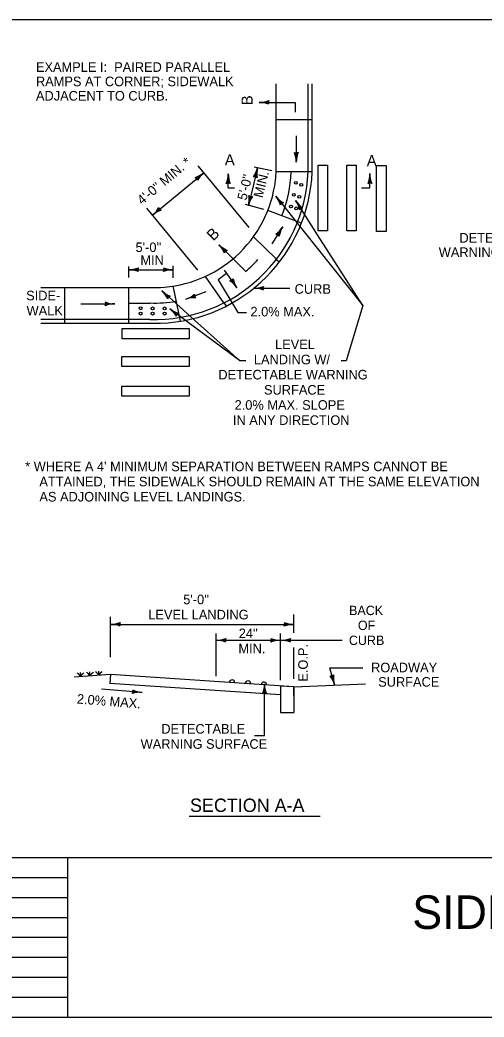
# Model space of a CAD drawing. Extents: x 0 to 32, y 0 to 21.
# Drawn here: x 7.4 to 13.22, y 0 to 12.5 of the extents above; entities that cross this region are included whole.
import ezdxf

# ---------------------------------------------------------------- set-up
doc = ezdxf.new("R2010")
doc.units = 0
doc.layers.add('Level 1', color=7, linetype='Continuous')

msp = doc.modelspace()

# ---------------------------------------------------------------- linework, layer by layer
at = {"layer": 'Level 1'}
for p, q in [((26.275, 12.5), (0, 12.5)), ((10.613, 11.421), (10.613, 11.697)), ((11.013, 10.597), (11.013, 11.697)), ((11.063, 10.597), (11.063, 11.697)), ((10.4, 11.466), (10.849, 11.466)), ((10.51, 11.479), (10.49, 11.471)), ((10.51, 11.453), (10.49, 11.461)), ((10.521, 11.489), (10.512, 11.466)), ((10.521, 11.443), (10.512, 11.466)), ((10.613, 10.597), (10.613, 11.421)), ((10.849, 11.466), (10.849, 11.344)), ((11.063, 11.247), (10.616, 11.247)), ((10.865, 11.046), (10.865, 10.715)), ((10.841, 10.839), (10.864, 10.829)), ((10.851, 10.827), (10.859, 10.808)), ((10.887, 10.839), (10.864, 10.829)), ((10.877, 10.828), (10.869, 10.808)), ((10.275, 9.896), (9.635, 10.672)), ((10.377, 10.644), (10.266, 10.174)), ((10.559, 10.608), (10.335, 10.652)), ((9.062, 10.053), (9.704, 10.584)), ((9.596, 10.525), (9.618, 10.513)), ((9.611, 10.524), (9.631, 10.53)), ((9.625, 10.489), (9.618, 10.513)), ((9.628, 10.504), (9.637, 10.523)), ((10.01, 10.396), (10.01, 10.572)), ((10.329, 10.532), (10.354, 10.536)), ((10.341, 10.541), (10.353, 10.558)), ((10.374, 10.522), (10.354, 10.536)), ((10.367, 10.535), (10.363, 10.556)), ((11.063, 10.597), (10.613, 10.597)), ((11.787, 10.396), (11.787, 10.572)), ((9.988, 10.449), (10.011, 10.458)), ((9.997, 10.46), (10.006, 10.48)), ((10.033, 10.449), (10.01, 10.458)), ((10.01, 10.396), (10.091, 10.396)), ((10.024, 10.46), (10.015, 10.48)), ((11.684, 10.396), (11.787, 10.396)), ((11.764, 10.451), (11.787, 10.46)), ((11.774, 10.462), (11.782, 10.482)), ((11.81, 10.451), (11.787, 10.46)), ((11.8, 10.462), (11.792, 10.482)), ((10.269, 10.297), (10.29, 10.283)), ((10.277, 10.284), (10.28, 10.263)), ((10.314, 10.287), (10.29, 10.283)), ((10.302, 10.278), (10.29, 10.261)), ((10.607, 10.289), (10.946, 9.865)), ((9.63, 9.364), (8.991, 10.139)), ((9.139, 10.134), (9.129, 10.115)), ((9.141, 10.148), (9.149, 10.125)), ((10.457, 10.123), (10.227, 10.185)), ((10.668, 10.195), (10.662, 10.215)), ((10.668, 10.18), (10.679, 10.202)), ((10.688, 10.211), (10.669, 10.221)), ((10.703, 10.209), (10.679, 10.202)), ((11.132, 9.807), (10.857, 10.237)), ((10.907, 10.136), (10.903, 10.157)), ((10.905, 10.121), (10.919, 10.142)), ((10.929, 10.15), (10.911, 10.162)), ((10.943, 10.146), (10.919, 10.142)), ((9.156, 10.113), (9.135, 10.107)), ((9.171, 10.113), (9.149, 10.125)), ((10.928, 9.95), (10.507, 10.11)), ((10.563, 9.692), (10.694, 9.908)), ((10.616, 9.501), (10.329, 9.781)), ((10.61, 9.814), (10.634, 9.811)), ((10.624, 9.819), (10.641, 9.831)), ((10.649, 9.791), (10.634, 9.811)), ((10.647, 9.805), (10.65, 9.826)), ((10.946, 9.865), (11.7, 8.922)), ((11.7, 8.922), (11.132, 9.807)), ((10.227, 9.35), (9.896, 9.681)), ((9.965, 9.594), (9.957, 9.613)), ((9.984, 9.612), (9.964, 9.62)), ((9.966, 9.579), (9.976, 9.602)), ((9.999, 9.611), (9.976, 9.602)), ((8.763, 9.272), (8.763, 9.41)), ((8.873, 9.383), (8.854, 9.374)), ((8.885, 9.392), (8.875, 9.369)), ((9.2, 9.392), (9.209, 9.369)), ((9.211, 9.382), (9.23, 9.374)), ((9.321, 9.265), (9.321, 9.416)), ((10.613, 9.498), (10.654, 9.467)), ((8.763, 9.369), (9.321, 9.369)), ((8.873, 9.356), (8.854, 9.364)), ((8.885, 9.346), (8.875, 9.369)), ((9.2, 9.346), (9.209, 9.369)), ((9.211, 9.356), (9.23, 9.364)), ((9.957, 8.953), (9.728, 9.283)), ((9.989, 9.321), (9.885, 9.243)), ((9.96, 9.361), (10.12, 9.141)), ((10.071, 9.256), (10.057, 9.236)), ((7.663, 9.147), (8.892, 9.147)), ((7.964, 8.697), (7.964, 9.144)), ((8.763, 8.697), (8.763, 9.147)), ((8.892, 9.147), (9.163, 9.147)), ((9.414, 8.723), (9.321, 9.165)), ((9.885, 9.243), (10.133, 8.833)), ((10.033, 9.231), (10.057, 9.236)), ((10.047, 9.227), (10.065, 9.215)), ((10.069, 9.241), (10.073, 9.221)), ((10.332, 9.137), (10.785, 9.137)), ((10.442, 9.15), (10.422, 9.142)), ((10.442, 9.124), (10.422, 9.132)), ((10.453, 9.16), (10.444, 9.137)), ((10.453, 9.114), (10.444, 9.137)), ((9.179, 9.106), (9.589, 8.737)), ((9.251, 9.018), (9.243, 9.038)), ((9.269, 9.037), (9.249, 9.045)), ((9.252, 9.003), (9.261, 9.027)), ((9.284, 9.036), (9.261, 9.027)), ((9.478, 9.001), (9.736, 9.094)), ((9.581, 9.048), (9.565, 9.035)), ((9.589, 9.023), (9.568, 9.025)), ((9.589, 9.061), (9.587, 9.037)), ((9.603, 9.018), (9.587, 9.037)), ((8.161, 8.941), (8.589, 8.941)), ((8.466, 8.964), (8.475, 8.941)), ((8.466, 8.918), (8.475, 8.941)), ((8.477, 8.954), (8.496, 8.946)), ((8.477, 8.927), (8.496, 8.936)), ((8.763, 8.949), (9.034, 8.949)), ((9.494, 8.718), (9.278, 8.878)), ((9.991, 8.914), (9.961, 8.954)), ((11.7, 8.922), (11.488, 8.226)), ((9.359, 8.8), (9.349, 8.818)), ((9.375, 8.821), (9.355, 8.826)), ((9.362, 8.785), (9.368, 8.809)), ((9.39, 8.822), (9.368, 8.809)), ((10.133, 8.833), (10.24, 8.833)), ((7.663, 8.747), (9.028, 8.747)), ((7.663, 8.697), (9.163, 8.697)), ((10.151, 8.232), (9.494, 8.718)), ((9.589, 8.737), (10.151, 8.232)), ((10.151, 8.232), (10.232, 8.232)), ((11.488, 8.226), (11.427, 8.226)), ((8.533, 4.513), (8.533, 5.019)), ((10.832, 4.818), (10.832, 5.048)), ((8.533, 4.923), (10.835, 4.923)), ((8.645, 4.937), (8.626, 4.928)), ((8.645, 4.91), (8.626, 4.919)), ((8.657, 4.946), (8.647, 4.923)), ((8.657, 4.901), (8.647, 4.924)), ((10.711, 4.946), (10.721, 4.923)), ((10.711, 4.9), (10.721, 4.923)), ((10.723, 4.937), (10.742, 4.928)), ((10.723, 4.91), (10.742, 4.918)), ((9.858, 4.275), (9.858, 4.81)), ((10.668, 4.225), (10.668, 4.81)), ((9.858, 4.724), (10.668, 4.724)), ((9.97, 4.737), (9.951, 4.729)), ((9.97, 4.711), (9.951, 4.719)), ((9.982, 4.747), (9.972, 4.724)), ((9.982, 4.701), (9.972, 4.724)), ((10.544, 4.747), (10.554, 4.724)), ((10.544, 4.701), (10.554, 4.724)), ((10.555, 4.737), (10.575, 4.729)), ((10.555, 4.711), (10.575, 4.719)), ((10.668, 4.724), (11.438, 4.724)), ((10.78, 4.737), (10.76, 4.729)), ((10.78, 4.711), (10.76, 4.719)), ((10.791, 4.747), (10.782, 4.724)), ((10.791, 4.701), (10.782, 4.724)), ((10.832, 4.239), (10.832, 4.634)), ((11.344, 4.166), (11.283, 4.376)), ((11.283, 4.376), (11.699, 4.376)), ((8.535, 4.293), (8.081, 4.262)), ((8.157, 4.271), (8.157, 4.321)), ((8.277, 4.279), (8.277, 4.329)), ((8.389, 4.286), (8.389, 4.336)), ((8.535, 4.293), (8.527, 4.183)), ((10.832, 4.139), (8.535, 4.293)), ((11.288, 4.276), (11.313, 4.274)), ((11.301, 4.268), (11.314, 4.252)), ((11.332, 4.289), (11.313, 4.274)), ((11.326, 4.276), (11.323, 4.255)), ((10.668, 4.04), (8.527, 4.183)), ((10.466, 3.531), (10.466, 4.178)), ((10.668, 4.15), (10.668, 3.818)), ((10.832, 4.139), (11.732, 4.179)), ((10.832, 4.029), (10.832, 4.139)), ((10.832, 4.139), (10.832, 3.818)), ((8.932, 4.07), (8.421, 4.11)), ((8.807, 4.057), (8.818, 4.079)), ((8.81, 4.103), (8.818, 4.079)), ((8.819, 4.066), (8.839, 4.072)), ((8.821, 4.092), (8.84, 4.082)), ((10.443, 4.055), (10.466, 4.064)), ((10.453, 4.066), (10.461, 4.086)), ((10.489, 4.055), (10.466, 4.064)), ((10.48, 4.066), (10.471, 4.086)), ((10.668, 3.818), (10.832, 3.818)), ((10.342, 3.531), (10.466, 3.531)), ((9.52, 2.52), (11.163, 2.52)), ((0, 2), (32, 2)), ((8, 0), (8, 2)), ((0, 1.75), (8, 1.75)), ((0, 1.5), (8, 1.5)), ((0, 1.25), (8, 1.25)), ((0, 1), (8, 1)), ((0, 0.75), (8, 0.75)), ((0, 0.5), (8, 0.5)), ((0, 0.25), (8, 0.25)), ((0, 0), (32, 0))]:
    msp.add_line(p, q, dxfattribs=at)
for points in [[(11.137, 10.681), (11.257, 10.681), (11.257, 9.854), (11.137, 9.854)], [(11.497, 10.681), (11.617, 10.681), (11.617, 9.854), (11.497, 9.854)], [(11.872, 10.673), (11.992, 10.673), (11.992, 9.847), (11.872, 9.847)], [(8.682, 8.63), (9.523, 8.63), (9.523, 8.504), (8.682, 8.504)], [(8.678, 8.281), (9.52, 8.281), (9.52, 8.155), (8.678, 8.155)], [(8.678, 7.91), (9.52, 7.91), (9.52, 7.785), (8.678, 7.785)]]:
    msp.add_lwpolyline(points, close=True, dxfattribs=at)
msp.add_lwpolyline([(10.832, 4.139), (10.668, 4.15), (10.668, 3.818)], dxfattribs=at)
for centre in [(10.858, 10.458), (10.927, 10.433), (10.834, 10.307), (10.902, 10.282), (10.798, 10.162), (10.863, 10.137), (8.913, 8.885), (9.063, 8.884), (9.213, 8.884), (8.913, 8.818), (9.063, 8.818), (9.213, 8.818)]:
    msp.add_circle(centre, 0.0178, dxfattribs=at)
for centre, radius, start, end in [((10.398, 11.808), 0.342, 269.9869, 291.2101), ((10.398, 11.124), 0.342, 68.7899, 90.0131), ((10.523, 10.713), 0.342, 0.4046, 21.6279), ((11.207, 10.718), 0.342, 159.2076, 180.4308), ((10.044, 10.721), 0.342, 326.4507, 347.674), ((10.712, 10.575), 0.342, 167.6478, 188.871), ((9.085, 10.675), 1.93, 268.2896, 357.6841), ((9.085, 10.675), 1.98, 272.2575, 357.7425), ((9.487, 10.849), 0.342, 288.4063, 309.6296), ((9.924, 10.322), 0.342, 129.6033, 150.8266), ((9.668, 10.572), 0.342, 338.7899, 0.0131), ((10.353, 10.572), 0.342, 179.9869, 201.2101), ((9.085, 10.675), 1.53, 352.9594, 357.6841), ((9.085, 10.675), 1.718, 338.4183, 357.3983), ((11.445, 10.574), 0.342, 338.7899, 0.0131), ((12.129, 10.574), 0.342, 179.9869, 201.2101), ((9.085, 10.675), 1.53, 311.8181, 352.9594), ((9.931, 10.245), 0.342, 347.6478, 8.871), ((10.599, 10.098), 0.342, 146.4507, 167.674), ((10.87, 10.507), 0.342, 219.5741, 240.7974), ((10.343, 10.071), 0.342, 18.3771, 39.6003), ((8.843, 10.315), 0.342, 309.6033, 330.8266), ((11.143, 10.424), 0.342, 213.0742, 234.2974), ((10.57, 10.05), 0.342, 11.8772, 33.1004), ((9.279, 9.789), 0.342, 108.4063, 129.6296), ((10.402, 10.086), 0.342, 307.4423, 328.6656), ((10.986, 9.73), 0.342, 148.6394, 169.8626), ((10.137, 9.924), 0.342, 224.9869, 246.2101), ((9.653, 9.44), 0.342, 23.7899, 45.0131), ((9.085, 10.675), 1.53, 272.316, 311.8181), ((8.761, 9.711), 0.342, 269.9869, 291.2101), ((9.323, 9.711), 0.342, 248.7899, 270.0131), ((8.967, 10.807), 1.93, 310.8571, 317.1835), ((8.761, 9.027), 0.342, 68.7899, 90.0131), ((9.323, 9.027), 0.342, 89.9869, 111.2101), ((10.405, 9.33), 0.342, 192.4654, 213.6887), ((9.836, 8.951), 0.342, 33.6625, 54.8857), ((10.33, 9.479), 0.342, 269.9869, 291.2101), ((10.33, 8.795), 0.342, 68.7899, 90.0131), ((9.416, 9.352), 0.342, 226.0778, 247.3011), ((8.942, 8.859), 0.342, 24.8808, 46.104), ((9.372, 9.326), 0.342, 288.1988, 309.422), ((9.585, 8.676), 0.342, 87.0017, 108.225), ((8.589, 9.283), 0.342, 248.7899, 270.0131), ((8.589, 8.599), 0.342, 89.9869, 111.2101), ((9.085, 10.675), 1.724, 268.2906, 279.2029), ((9.485, 9.15), 0.342, 232.6514, 253.8747), ((9.07, 8.606), 0.342, 31.4544, 52.6776), ((8.533, 5.266), 0.342, 269.9869, 291.2101), ((8.533, 4.582), 0.342, 68.7899, 90.0131), ((10.835, 5.265), 0.342, 248.7899, 270.0131), ((10.835, 4.581), 0.342, 89.9869, 111.2101), ((9.858, 5.066), 0.342, 269.9869, 291.2101), ((9.858, 4.382), 0.342, 68.7899, 90.0131), ((10.668, 5.066), 0.342, 248.7899, 270.0131), ((10.668, 4.382), 0.342, 89.9869, 111.2101), ((10.668, 5.066), 0.342, 269.9869, 291.2101), ((10.668, 4.382), 0.342, 68.7899, 90.0131), ((8.034, 4.186), 0.15, 34.2951, 57.2143), ((8.281, 4.186), 0.15, 122.7857, 145.7049), ((8.153, 4.194), 0.15, 34.295, 57.2143), ((8.401, 4.194), 0.15, 122.7857, 145.7049), ((8.265, 4.202), 0.15, 34.2951, 57.2143), ((8.512, 4.202), 0.15, 122.7857, 145.7049), ((11.016, 4.069), 0.342, 16.2453, 37.4685), ((11.673, 4.26), 0.342, 175.0482, 196.2715), ((10.058, 4.191), 0.0356, 356.183, 176.183), ((10.258, 4.178), 0.0356, 356.183, 176.183), ((10.458, 4.164), 0.0356, 356.183, 176.183), ((10.124, 4.178), 0.342, 338.7899, 0.0131), ((10.808, 4.178), 0.342, 179.9869, 201.2101), ((8.905, 3.729), 0.342, 85.5324, 106.7556), ((8.958, 4.411), 0.342, 244.3353, 265.5586)]:
    msp.add_arc(centre, radius, start, end, dxfattribs=at)

# ---------------------------------------------------------------- texts
for s, height, p in [('EXAMPLE I:  PAIRED PARALLEL ', 0.12, (7.6, 11.849)), ('RAMPS AT CORNER; SIDEWALK', 0.12, (7.6, 11.669)), ('ADJACENT TO CURB.', 0.12, (7.6, 11.489)), ('A', 0.14, (9.968, 10.676)), ('A', 0.14, (11.748, 10.666)), ('DETECTABLE', 0.12, (12.91, 9.708)), ("5'-0''", 0.12, (8.849, 9.59)), ('WARNING SURFACE', 0.12, (12.651, 9.528)), ('MIN', 0.12, (8.91, 9.429)), ('CURB', 0.12, (10.844, 9.067)), ('SIDE-', 0.12, (7.477, 8.985)), ('WALK', 0.12, (7.483, 8.795)), ('2.0% MAX.', 0.12, (10.29, 8.783)), ('LEVEL', 0.12, (10.598, 8.373)), ('LANDING W/', 0.12, (10.333, 8.183)), ('DETECTABLE WARNING', 0.12, (9.887, 7.993)), (' SURFACE', 0.12, (10.415, 7.803)), ('2.0% MAX. SLOPE', 0.12, (10.091, 7.613)), ('IN ANY DIRECTION', 0.12, (10.07, 7.423)), ("* WHERE A 4' MINIMUM SEPARATION BETWEEN RAMPS CANNOT BE", 0.12, (7.465, 6.843)), ('    ATTAINED, THE SIDEWALK SHOULD REMAIN AT THE SAME ELEVATION', 0.12, (7.465, 6.653)), ('    AS ADJOINING LEVEL LANDINGS.', 0.12, (7.465, 6.463)), ("5'-0''", 0.12, (9.447, 5.175)), ('BACK', 0.1173, (11.526, 5.039)), ('LEVEL LANDING', 0.12, (9.009, 4.985)), ('OF', 0.1173, (11.637, 4.852)), ("24''", 0.12, (10.143, 4.75)), ('CURB', 0.1173, (11.524, 4.664)), ('MIN.', 0.12, (10.139, 4.56)), ('ROADWAY', 0.12, (11.802, 4.322)), ('  SURFACE', 0.12, (11.802, 4.142)), ('DETECTABLE', 0.12, (9.172, 3.553)), ('WARNING SURFACE', 0.12, (8.913, 3.363)), ('SECTION A-A', 0.168, (9.532, 2.571)), ('SIDEWALK RAMPS AND', 0.42, (12.319, 1.105))]:
    msp.add_text(s, height=height, dxfattribs=at).set_placement(p)
for s, height, rotation, p in [('B', 0.14, 90, (10.318, 11.43)), ("4'-0'' MIN. *", 0.12, 39.7736, (8.93, 10.176)), ("5'-0''", 0.12, 75.9714, (10.239, 10.231)), ('MIN.', 0.12, 75.9714, (10.442, 10.262)), ('B', 0.14, 45, (9.825, 9.722)), ('E.O.P.', 0.12, 90, (11.009, 4.204)), ('2.0% MAX.', 0.12, 355.5444, (8.11, 3.931))]:
    msp.add_text(s, height=height, rotation=rotation, dxfattribs=at).set_placement(p)

doc.saveas('drawing.dxf')
